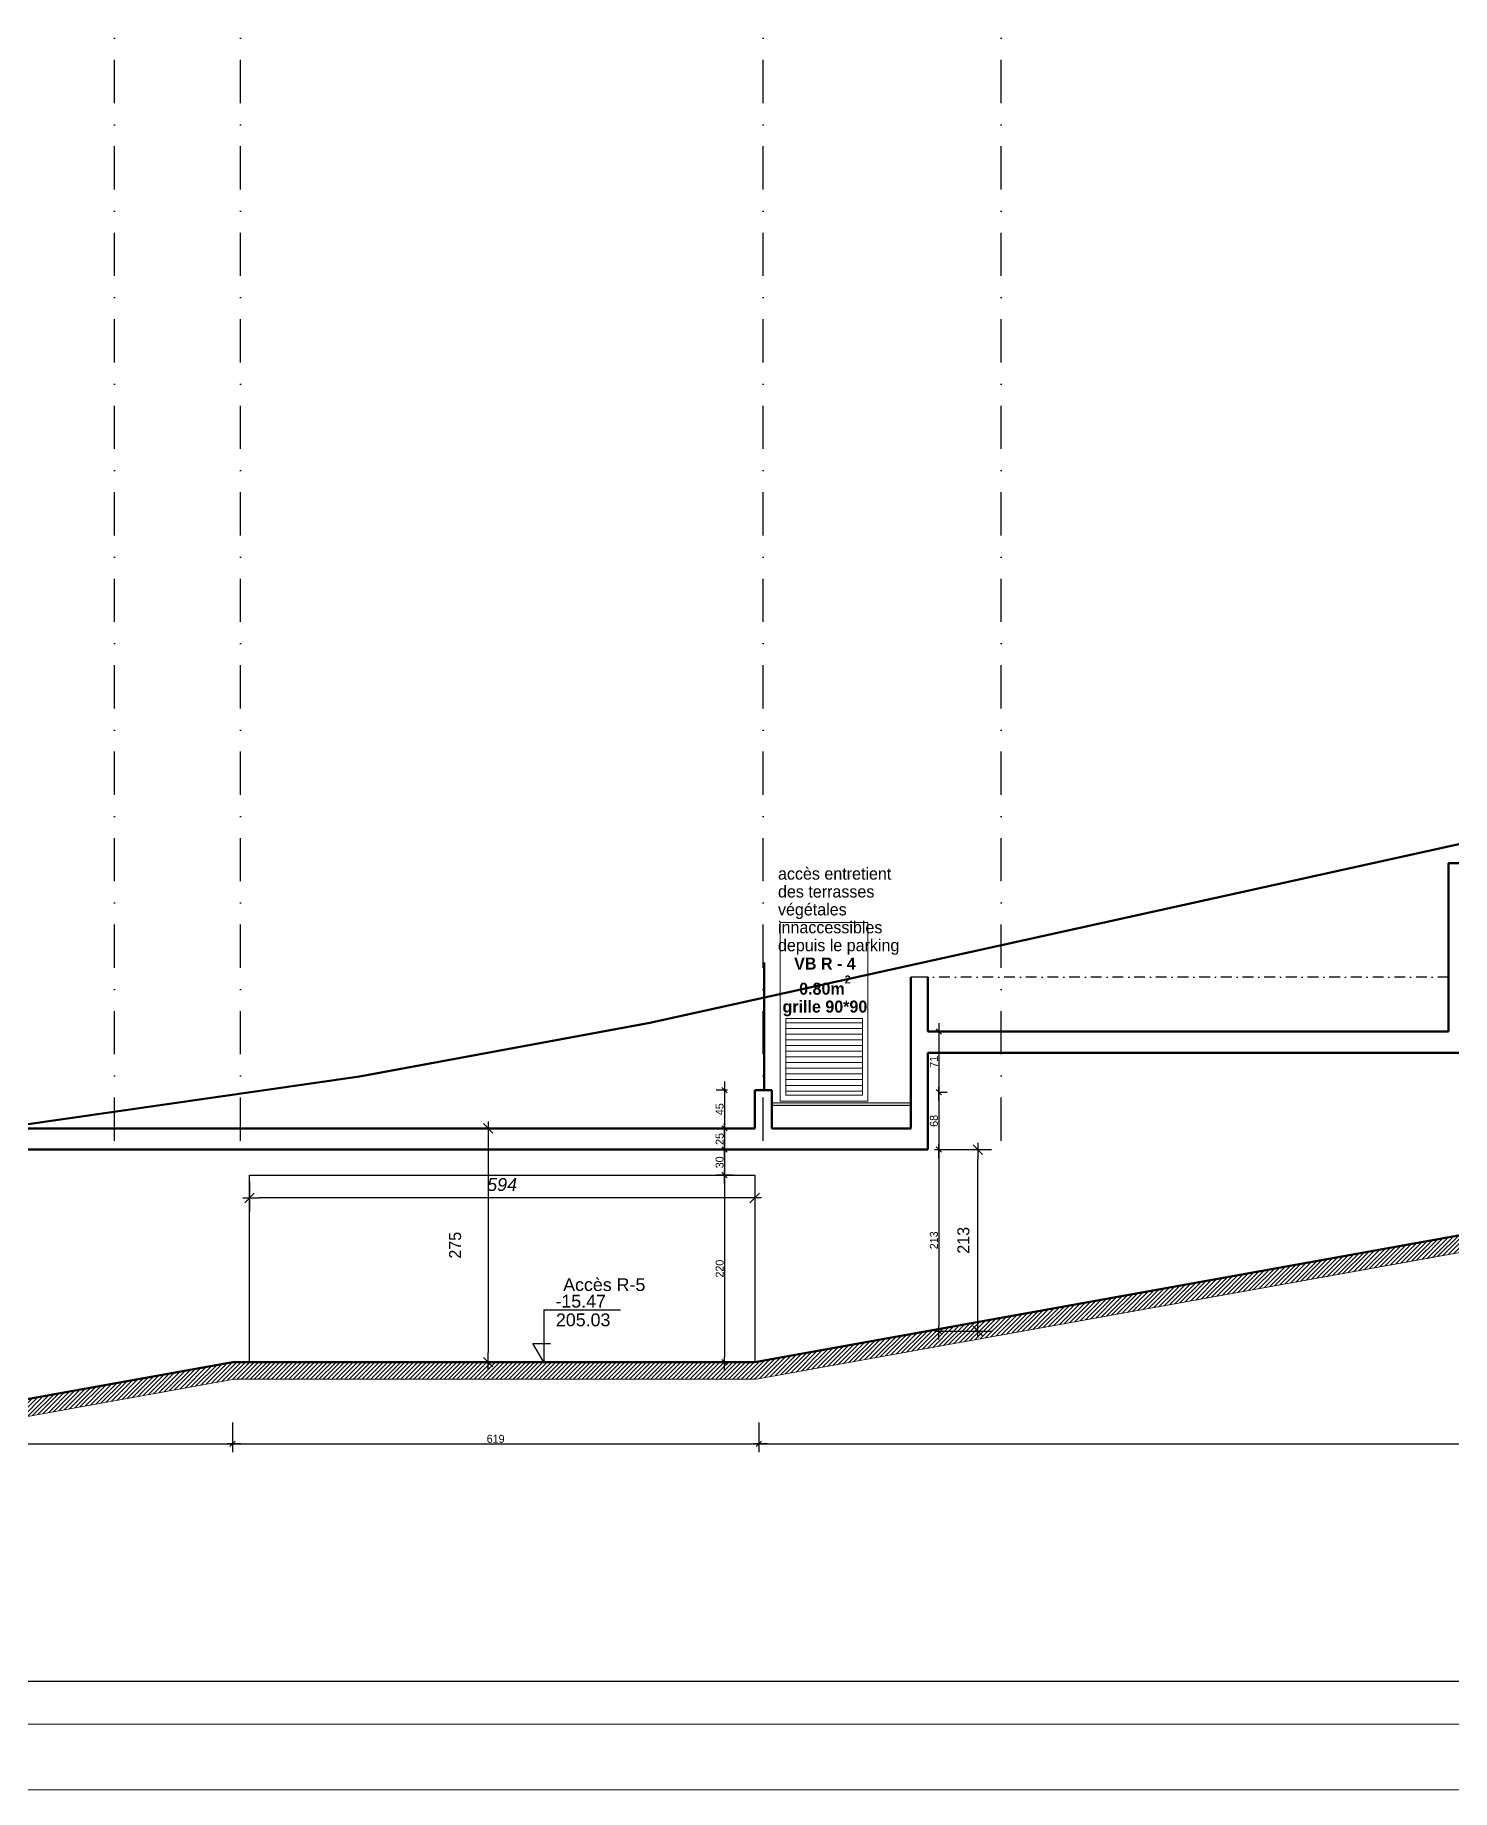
# Model space of a CAD drawing. Header units: millimetres. Extents: x -26249 to 60250, y -21218 to 23336.
# Drawn here: x 15513 to 17179, y 14138 to 16202 of the extents above; entities that cross this region are included whole.
import ezdxf

# ---------------------------------------------------------------- set-up
doc = ezdxf.new("R2010")
doc.units = ezdxf.units.MM
doc.linetypes.add('TIRETPTX2', pattern=[50.8, 25.4, -12.7, 0, -12.7])
doc.layers.add('01_linteaux', color=2, linetype='Continuous')
doc.layers.add('01_texte', color=230, linetype='Continuous')
for name, color, linetype, lineweight in [('01_murs_coup', 5, 'Continuous', 60), ('B GÈnÈral_Hatch', 7, 'Continuous', 5), ('B Général', 7, 'Continuous', 5), ('C ANNOTATIONS-cotation', 7, 'Continuous', 5), ('C ANNOTATIONS-texte', 7, 'Continuous', 5)]:
    doc.layers.add(name, color=color, linetype=linetype, lineweight=lineweight)
doc.styles.add('Arial', font='arial.ttf')
doc.styles.add('Arial (italic)', font='ariali.ttf')
doc.styles.add('Eurostile', font='')
doc.styles.add('Eurostile (bold)', font='')
doc.styles.add('MATTE_TXT', font='arial.ttf')
doc.styles.get('Eurostile').set_extended_font_data('Eurostile')
doc.styles.get('Eurostile (bold)').set_extended_font_data('Eurostile', bold=True)
doc.dimstyles.new('100é', dxfattribs={"dimtxt": 20.229601, "dimasz": 6.232178, "dimexe": 10, "dimexo": 25, "dimgap": 1, "dimtad": 1, "dimdec": 1, "dimtxsty": 'Arial', "dimblk": 'VW_SLASH', "dimblk1": 'VW_SLASH', "dimblk2": 'VW_SLASH', "dimcen": 0, "dimdle": 10, "dimazin": 0, "dimtfac": 1, "dimtdec": 1, "dimtix": 1, "dimtmove": 0, "dimatfit": 0, "dimldrblk": 'VW_FILLEDARROW', "dimfxl": 25, "dimfxlon": 1, "dimfrac": 2, "dimtolj": 1, "dimarcsym": 0})
doc.dimstyles.new('Arch', dxfattribs={"dimtxt": 20.229601, "dimasz": 11.224121, "dimexe": 15.875, "dimexo": 7.9375, "dimgap": 7.9375, "dimtad": 1, "dimdec": 1, "dimtxsty": 'Arial', "dimblk": 'VW_SLASH-1', "dimblk1": 'VW_SLASH-1', "dimblk2": 'VW_SLASH-1', "dimcen": 0, "dimdle": 7.9375, "dimazin": 0, "dimtfac": 1, "dimtdec": 1, "dimtix": 1, "dimtmove": 0, "dimatfit": 0, "dimldrblk": 'VW_FILLEDARROW-1', "dimfxl": 1, "dimfrac": 2, "dimtolj": 1, "dimarcsym": 0})
pattern_1 = [(225, (24805.913, 33920.496), (-2.4253472, 2.64583333), [])]

# ---------------------------------------------------------------- blocks, each defined once
blk = doc.blocks.new('VW_SLASH-1')
at = {"color": 0, "linetype": 'ByBlock', "lineweight": -2}
blk.add_line((0.71, 0), (-1, 0), dxfattribs=at)
at = {"color": 0, "linetype": 'Continuous', "lineweight": 20, "flags": 128}
blk.add_lwpolyline([(0.5, 0.5), (-0.5, -0.5)], dxfattribs=at)
blk = doc.blocks.new('*D209')
at = {"layer": 'C ANNOTATIONS-cotation', "color": 0, "linetype": 'Continuous', "lineweight": -2, "transparency": 16777216}
for p, q in [((15765.2, 14853.5), (15765.2, 14818.6)), ((16348.2, 14834.5), (15776.4, 14834.5))]:
    blk.add_line(p, q, dxfattribs=at)
at = {"layer": 'Defpoints', "color": 0, "linetype": 'Continuous', "transparency": 16777216}
for p in [(15765.2, 14861.4), (16359.4, 14861.4), (15765.2, 14834.5)]:
    blk.add_point(p, dxfattribs=at)
at = {"layer": 'C ANNOTATIONS-cotation', "color": 0, "linetype": 'Continuous', "lineweight": -2, "transparency": 16777216, "xscale": 11.22412109375, "yscale": 11.22412109375, "zscale": 11.22412109375, "rotation": 180}
blk.add_blockref('VW_SLASH-1', (15765.2, 14834.5), dxfattribs=at)
at = {"layer": 'C ANNOTATIONS-cotation', "color": 0, "linetype": 'Continuous', "lineweight": -2, "transparency": 16777216, "xscale": 11.22412109375, "yscale": 11.22412109375, "zscale": 11.22412109375}
blk.add_blockref('VW_SLASH-1', (16359.4, 14834.5), dxfattribs=at)
at = {"layer": 'C ANNOTATIONS-cotation', "color": 0, "linetype": 'Continuous', "lineweight": 5, "transparency": 16777216, "insert": (16062.3, 14850.2), "char_height": 15.15, "attachment_point": 5, "style": 'Arial (italic)'}
blk.add_mtext('\\A1;594', dxfattribs=at)
blk = doc.blocks.new('VW_FILLEDARROW-1')
at = {"linetype": 'Continuous', "lineweight": 0}
blk.add_hatch(color=0, dxfattribs=at).paths.add_polyline_path([(-1.41, 0.38), (0, 0), (-1.41, -0.38)])
at = {"color": 0, "linetype": 'Continuous', "lineweight": 5, "flags": 128}
blk.add_lwpolyline([(-1.41, 0.38), (0, 0), (-1.41, -0.38)], close=True, dxfattribs=at)
blk = doc.blocks.new('*D214')
at = {"layer": 'C ANNOTATIONS-cotation', "color": 0, "linetype": 'Continuous', "lineweight": -2, "transparency": 16777216}
for p, q in [((16094, 14916.4), (16030, 14916.4)), ((16045.9, 14905.2), (16045.9, 14652.6)), ((16094, 14641.4), (16030, 14641.4))]:
    blk.add_line(p, q, dxfattribs=at)
at = {"layer": 'Defpoints', "color": 0, "linetype": 'Continuous', "transparency": 16777216}
for p in [(16101.9, 14916.4), (16045.9, 14641.4), (16101.9, 14641.4)]:
    blk.add_point(p, dxfattribs=at)
at = {"layer": 'C ANNOTATIONS-cotation', "color": 0, "linetype": 'Continuous', "lineweight": -2, "transparency": 16777216, "xscale": 11.22412109375, "yscale": 11.22412109375, "zscale": 11.22412109375}
for p, rotation in [((16045.9, 14916.4), 90), ((16045.9, 14641.4), 270)]:
    blk.add_blockref('VW_SLASH-1', p, dxfattribs=dict(at, rotation=rotation))
at = {"layer": 'C ANNOTATIONS-cotation', "color": 0, "linetype": 'Continuous', "lineweight": 5, "transparency": 16777216, "insert": (16007.1, 14778.9), "char_height": 14.12, "attachment_point": 5, "rotation": 90, "style": 'Eurostile'}
blk.add_mtext('\\A1;275', dxfattribs=at)
blk = doc.blocks.new('*D215')
at = {"layer": 'C ANNOTATIONS-cotation', "color": 0, "linetype": 'Continuous', "lineweight": -2, "transparency": 16777216}
for p, q in [((16570.8, 14891.4), (16637.8, 14891.4)), ((16621.9, 14689.2), (16621.9, 14880.2)), ((16570.8, 14678), (16637.8, 14678))]:
    blk.add_line(p, q, dxfattribs=at)
at = {"layer": 'Defpoints', "color": 0, "linetype": 'Continuous', "transparency": 16777216}
for p in [(16562.9, 14891.4), (16621.9, 14891.4), (16562.9, 14678)]:
    blk.add_point(p, dxfattribs=at)
at = {"layer": 'C ANNOTATIONS-cotation', "color": 0, "linetype": 'Continuous', "lineweight": -2, "transparency": 16777216, "xscale": 11.22412109375, "yscale": 11.22412109375, "zscale": 11.22412109375}
for p, rotation in [((16621.9, 14891.4), 90), ((16621.9, 14678), 270)]:
    blk.add_blockref('VW_SLASH-1', p, dxfattribs=dict(at, rotation=rotation))
at = {"layer": 'C ANNOTATIONS-cotation', "color": 0, "linetype": 'Continuous', "lineweight": 5, "transparency": 16777216, "insert": (16604.9, 14784.7), "char_height": 14.12, "attachment_point": 5, "rotation": 90, "style": 'Eurostile'}
blk.add_mtext('\\A1;213', dxfattribs=at)
blk = doc.blocks.new('VW_SLASH')
at = {"color": 0, "linetype": 'ByBlock', "lineweight": -2}
blk.add_line((1.6, 0), (-1, 0), dxfattribs=at)
at = {"color": 0, "linetype": 'Continuous', "lineweight": 20, "flags": 128}
blk.add_lwpolyline([(0.5, 0.5), (-0.5, -0.5)], dxfattribs=at)
blk = doc.blocks.new('*D230')
at = {"layer": 'C ANNOTATIONS-cotation', "color": 0, "linetype": 'Continuous', "lineweight": -2, "transparency": 16777216}
for p, q in [((16364.2, 14570.5), (16364.2, 14535.5)), ((18065, 14570.5), (18065, 14535.5)), ((16370.4, 14545.5), (18058.8, 14545.5))]:
    blk.add_line(p, q, dxfattribs=at)
at = {"layer": 'Defpoints', "color": 0, "linetype": 'Continuous', "transparency": 16777216}
for p in [(18065, 14948.4), (16364.2, 14642.2), (18065, 14545.5)]:
    blk.add_point(p, dxfattribs=at)
at = {"layer": 'C ANNOTATIONS-cotation', "color": 0, "linetype": 'Continuous', "lineweight": -2, "transparency": 16777216, "xscale": 6.232177734375, "yscale": 6.232177734375, "zscale": 6.232177734375, "rotation": 180}
blk.add_blockref('VW_SLASH', (16364.2, 14545.5), dxfattribs=at)
at = {"layer": 'C ANNOTATIONS-cotation', "color": 0, "linetype": 'Continuous', "lineweight": -2, "transparency": 16777216, "xscale": 6.232177734375, "yscale": 6.232177734375, "zscale": 6.232177734375}
blk.add_blockref('VW_SLASH', (18065, 14545.5), dxfattribs=at)
at = {"layer": 'C ANNOTATIONS-cotation', "color": 0, "linetype": 'Continuous', "lineweight": 5, "transparency": 16777216, "insert": (17214.6, 14551.2), "char_height": 9.41, "attachment_point": 5, "style": 'Eurostile'}
blk.add_mtext('\\A1;1701', dxfattribs=at)
blk = doc.blocks.new('VW_FILLEDARROW')
at = {"linetype": 'Continuous', "lineweight": 0}
blk.add_hatch(color=0, dxfattribs=at).paths.add_polyline_path([(-1.6, 0.43), (0, 0), (-1.6, -0.43)])
at = {"color": 0, "linetype": 'Continuous', "lineweight": 5, "flags": 128}
blk.add_lwpolyline([(-1.6, 0.43), (0, 0), (-1.6, -0.43)], close=True, dxfattribs=at)
blk = doc.blocks.new('*D231')
at = {"layer": 'C ANNOTATIONS-cotation', "color": 0, "linetype": 'Continuous', "lineweight": -2, "transparency": 16777216}
for p, q in [((15745.2, 14570.5), (15745.2, 14535.5)), ((16364.2, 14570.5), (16364.2, 14535.5)), ((15751.4, 14545.5), (16357.9, 14545.5))]:
    blk.add_line(p, q, dxfattribs=at)
at = {"layer": 'Defpoints', "color": 0, "linetype": 'Continuous', "transparency": 16777216}
for p in [(15745.2, 14641.4), (16364.2, 14642.2), (16364.2, 14545.5)]:
    blk.add_point(p, dxfattribs=at)
at = {"layer": 'C ANNOTATIONS-cotation', "color": 0, "linetype": 'Continuous', "lineweight": -2, "transparency": 16777216, "xscale": 6.232177734375, "yscale": 6.232177734375, "zscale": 6.232177734375, "rotation": 180}
blk.add_blockref('VW_SLASH', (15745.2, 14545.5), dxfattribs=at)
at = {"layer": 'C ANNOTATIONS-cotation', "color": 0, "linetype": 'Continuous', "lineweight": -2, "transparency": 16777216, "xscale": 6.232177734375, "yscale": 6.232177734375, "zscale": 6.232177734375}
blk.add_blockref('VW_SLASH', (16364.2, 14545.5), dxfattribs=at)
at = {"layer": 'C ANNOTATIONS-cotation', "color": 0, "linetype": 'Continuous', "lineweight": 5, "transparency": 16777216, "insert": (16054.7, 14551.2), "char_height": 9.41, "attachment_point": 5, "style": 'Eurostile'}
blk.add_mtext('\\A1;619', dxfattribs=at)
blk = doc.blocks.new('*D232')
at = {"layer": 'C ANNOTATIONS-cotation', "color": 0, "linetype": 'Continuous', "lineweight": -2, "transparency": 16777216}
for p, q in [((15745.2, 14570.5), (15745.2, 14535.5)), ((14078.9, 14520.5), (14078.9, 14555.5)), ((14085.1, 14545.5), (15739, 14545.5))]:
    blk.add_line(p, q, dxfattribs=at)
at = {"layer": 'Defpoints', "color": 0, "linetype": 'Continuous', "transparency": 16777216}
for p in [(15745.2, 14641.4), (15745.2, 14545.5), (14078.9, 14341.4)]:
    blk.add_point(p, dxfattribs=at)
at = {"layer": 'C ANNOTATIONS-cotation', "color": 0, "linetype": 'Continuous', "lineweight": -2, "transparency": 16777216, "xscale": 6.232177734375, "yscale": 6.232177734375, "zscale": 6.232177734375, "rotation": 180}
blk.add_blockref('VW_SLASH', (14078.9, 14545.5), dxfattribs=at)
at = {"layer": 'C ANNOTATIONS-cotation', "color": 0, "linetype": 'Continuous', "lineweight": -2, "transparency": 16777216, "xscale": 6.232177734375, "yscale": 6.232177734375, "zscale": 6.232177734375}
blk.add_blockref('VW_SLASH', (15745.2, 14545.5), dxfattribs=at)
at = {"layer": 'C ANNOTATIONS-cotation', "color": 0, "linetype": 'Continuous', "lineweight": 5, "transparency": 16777216, "insert": (14912.1, 14551.2), "char_height": 9.41, "attachment_point": 5, "style": 'Eurostile'}
blk.add_mtext('\\A1;1666', dxfattribs=at)
blk = doc.blocks.new('*D236')
at = {"layer": 'C ANNOTATIONS-cotation', "color": 0, "linetype": 'Continuous', "lineweight": -2, "transparency": 16777216}
for p, q in [((16334.4, 14861.4), (16313.9, 14861.4)), ((16323.9, 14855.2), (16323.9, 14647.6)), ((16334.4, 14641.4), (16313.9, 14641.4))]:
    blk.add_line(p, q, dxfattribs=at)
at = {"layer": 'Defpoints', "color": 0, "linetype": 'Continuous', "transparency": 16777216}
for p in [(16359.4, 14861.4), (16323.9, 14641.4), (16359.4, 14641.4)]:
    blk.add_point(p, dxfattribs=at)
at = {"layer": 'C ANNOTATIONS-cotation', "color": 0, "linetype": 'Continuous', "lineweight": -2, "transparency": 16777216, "xscale": 6.232177734375, "yscale": 6.232177734375, "zscale": 6.232177734375}
for p, rotation in [((16323.9, 14861.4), 90), ((16323.9, 14641.4), 270)]:
    blk.add_blockref('VW_SLASH', p, dxfattribs=dict(at, rotation=rotation))
at = {"layer": 'C ANNOTATIONS-cotation', "color": 0, "linetype": 'Continuous', "lineweight": 5, "transparency": 16777216, "insert": (16318.2, 14751.4), "char_height": 9.41, "attachment_point": 5, "rotation": 90, "style": 'Eurostile'}
blk.add_mtext('\\A1;220', dxfattribs=at)
blk = doc.blocks.new('*D237')
at = {"layer": 'C ANNOTATIONS-cotation', "color": 0, "linetype": 'Continuous', "lineweight": -2, "transparency": 16777216}
for p, q in [((16323.9, 14891.4), (16313.9, 14891.4)), ((16323.9, 14885.2), (16323.9, 14867.6)), ((16334.4, 14861.4), (16313.9, 14861.4))]:
    blk.add_line(p, q, dxfattribs=at)
at = {"layer": 'Defpoints', "color": 0, "linetype": 'Continuous', "transparency": 16777216}
for p in [(16341.2, 14891.4), (16323.9, 14861.4), (16359.4, 14861.4)]:
    blk.add_point(p, dxfattribs=at)
at = {"layer": 'C ANNOTATIONS-cotation', "color": 0, "linetype": 'Continuous', "lineweight": -2, "transparency": 16777216, "xscale": 6.232177734375, "yscale": 6.232177734375, "zscale": 6.232177734375}
for p, rotation in [((16323.9, 14891.4), 90), ((16323.9, 14861.4), 270)]:
    blk.add_blockref('VW_SLASH', p, dxfattribs=dict(at, rotation=rotation))
at = {"layer": 'C ANNOTATIONS-cotation', "color": 0, "linetype": 'Continuous', "lineweight": 5, "transparency": 16777216, "insert": (16318.2, 14876.4), "char_height": 9.41, "attachment_point": 5, "rotation": 90, "style": 'Eurostile'}
blk.add_mtext('\\A1;30', dxfattribs=at)
blk = doc.blocks.new('*D238')
at = {"layer": 'C ANNOTATIONS-cotation', "color": 0, "linetype": 'Continuous', "lineweight": -2, "transparency": 16777216}
for p, q in [((16323.9, 14916.4), (16313.9, 14916.4)), ((16323.9, 14910.2), (16323.9, 14897.6)), ((16323.9, 14891.4), (16313.9, 14891.4))]:
    blk.add_line(p, q, dxfattribs=at)
at = {"layer": 'Defpoints', "color": 0, "linetype": 'Continuous', "transparency": 16777216}
for p in [(16341.2, 14916.4), (16323.9, 14891.4), (16341.2, 14891.4)]:
    blk.add_point(p, dxfattribs=at)
at = {"layer": 'C ANNOTATIONS-cotation', "color": 0, "linetype": 'Continuous', "lineweight": -2, "transparency": 16777216, "xscale": 6.232177734375, "yscale": 6.232177734375, "zscale": 6.232177734375}
for p, rotation in [((16323.9, 14916.4), 90), ((16323.9, 14891.4), 270)]:
    blk.add_blockref('VW_SLASH', p, dxfattribs=dict(at, rotation=rotation))
at = {"layer": 'C ANNOTATIONS-cotation', "color": 0, "linetype": 'Continuous', "lineweight": 5, "transparency": 16777216, "insert": (16318.2, 14903.9), "char_height": 9.41, "attachment_point": 5, "rotation": 90, "style": 'Eurostile'}
blk.add_mtext('\\A1;25', dxfattribs=at)
blk = doc.blocks.new('*D239')
at = {"layer": 'C ANNOTATIONS-cotation', "color": 0, "linetype": 'Continuous', "lineweight": -2, "transparency": 16777216}
for p, q in [((16327.4, 14961.4), (16313.9, 14961.4)), ((16323.9, 14955.2), (16323.9, 14922.6)), ((16323.9, 14916.4), (16313.9, 14916.4))]:
    blk.add_line(p, q, dxfattribs=at)
at = {"layer": 'Defpoints', "color": 0, "linetype": 'Continuous', "transparency": 16777216}
for p in [(16352.4, 14961.4), (16323.9, 14916.4), (16341.2, 14916.4)]:
    blk.add_point(p, dxfattribs=at)
at = {"layer": 'C ANNOTATIONS-cotation', "color": 0, "linetype": 'Continuous', "lineweight": -2, "transparency": 16777216, "xscale": 6.232177734375, "yscale": 6.232177734375, "zscale": 6.232177734375}
for p, rotation in [((16323.9, 14961.4), 90), ((16323.9, 14916.4), 270)]:
    blk.add_blockref('VW_SLASH', p, dxfattribs=dict(at, rotation=rotation))
at = {"layer": 'C ANNOTATIONS-cotation', "color": 0, "linetype": 'Continuous', "lineweight": 5, "transparency": 16777216, "insert": (16318.2, 14938.9), "char_height": 9.41, "attachment_point": 5, "rotation": 90, "style": 'Eurostile'}
blk.add_mtext('\\A1;45', dxfattribs=at)
blk = doc.blocks.new('*D244')
at = {"layer": 'C ANNOTATIONS-cotation', "color": 0, "linetype": 'Continuous', "lineweight": -2, "transparency": 16777216}
for p, q in [((16575.9, 14891.4), (16585.9, 14891.4)), ((16575.9, 14885.2), (16575.9, 14684.2)), ((16575.9, 14678), (16585.9, 14678))]:
    blk.add_line(p, q, dxfattribs=at)
at = {"layer": 'Defpoints', "color": 0, "linetype": 'Continuous', "transparency": 16777216}
for p in [(16562.9, 14891.4), (16562.9, 14678), (16575.9, 14678)]:
    blk.add_point(p, dxfattribs=at)
at = {"layer": 'C ANNOTATIONS-cotation', "color": 0, "linetype": 'Continuous', "lineweight": -2, "transparency": 16777216, "xscale": 6.232177734375, "yscale": 6.232177734375, "zscale": 6.232177734375}
for p, rotation in [((16575.9, 14891.4), 90), ((16575.9, 14678), 270)]:
    blk.add_blockref('VW_SLASH', p, dxfattribs=dict(at, rotation=rotation))
at = {"layer": 'C ANNOTATIONS-cotation', "color": 0, "linetype": 'Continuous', "lineweight": 5, "transparency": 16777216, "insert": (16570.2, 14784.7), "char_height": 9.41, "attachment_point": 5, "rotation": 90, "style": 'Eurostile'}
blk.add_mtext('\\A1;213', dxfattribs=at)
blk = doc.blocks.new('*D245')
at = {"layer": 'C ANNOTATIONS-cotation', "color": 0, "linetype": 'Continuous', "lineweight": -2, "transparency": 16777216}
for p, q in [((16575.9, 14959), (16585.9, 14959)), ((16575.9, 14952.7), (16575.9, 14897.6)), ((16575.9, 14891.4), (16585.9, 14891.4))]:
    blk.add_line(p, q, dxfattribs=at)
at = {"layer": 'Defpoints', "color": 0, "linetype": 'Continuous', "transparency": 16777216}
for p in [(16562.9, 14959), (16562.9, 14891.4), (16575.9, 14891.4)]:
    blk.add_point(p, dxfattribs=at)
at = {"layer": 'C ANNOTATIONS-cotation', "color": 0, "linetype": 'Continuous', "lineweight": -2, "transparency": 16777216, "xscale": 6.232177734375, "yscale": 6.232177734375, "zscale": 6.232177734375}
for p, rotation in [((16575.9, 14959), 90), ((16575.9, 14891.4), 270)]:
    blk.add_blockref('VW_SLASH', p, dxfattribs=dict(at, rotation=rotation))
at = {"layer": 'C ANNOTATIONS-cotation', "color": 0, "linetype": 'Continuous', "lineweight": 5, "transparency": 16777216, "insert": (16570.2, 14925.2), "char_height": 9.41, "attachment_point": 5, "rotation": 90, "style": 'Eurostile'}
blk.add_mtext('\\A1;68', dxfattribs=at)
blk = doc.blocks.new('*D246')
at = {"layer": 'C ANNOTATIONS-cotation', "color": 0, "linetype": 'Continuous', "lineweight": -2, "transparency": 16777216}
for p, q in [((16575.9, 15030.2), (16585.9, 15030.2)), ((16575.9, 15024), (16575.9, 14965.2)), ((16575.9, 14959), (16585.9, 14959))]:
    blk.add_line(p, q, dxfattribs=at)
at = {"layer": 'Defpoints', "color": 0, "linetype": 'Continuous', "transparency": 16777216}
for p in [(16562.9, 15030.2), (16562.9, 14959), (16575.9, 14959)]:
    blk.add_point(p, dxfattribs=at)
at = {"layer": 'C ANNOTATIONS-cotation', "color": 0, "linetype": 'Continuous', "lineweight": -2, "transparency": 16777216, "xscale": 6.232177734375, "yscale": 6.232177734375, "zscale": 6.232177734375}
for p, rotation in [((16575.9, 15030.2), 90), ((16575.9, 14959), 270)]:
    blk.add_blockref('VW_SLASH', p, dxfattribs=dict(at, rotation=rotation))
at = {"layer": 'C ANNOTATIONS-cotation', "color": 0, "linetype": 'Continuous', "lineweight": 5, "transparency": 16777216, "insert": (16570.2, 14994.6), "char_height": 9.41, "attachment_point": 5, "rotation": 90, "style": 'Eurostile'}
blk.add_mtext('\\A1;71', dxfattribs=at)

msp = doc.modelspace()

# ---------------------------------------------------------------- hatches: boundary and pattern name
at = {"layer": 'B GÈnÈral_Hatch', "linetype": 'Continuous', "lineweight": 5, "true_color": 0x444444}
h = msp.add_hatch(dxfattribs=at)
h.set_pattern_fill('H_BARDAGE V 150', color=250, scale=0.393701, angle=450, style=0, pattern_type=2)
h.set_pattern_definition([(180, (989.787, 7357.105), (2e-15, 6.6929134), [])])
h.paths.add_polyline_path([(16486.029, 14955.389), (16396.029, 14955.389), (16396.029, 15045.389), (16486.029, 15045.389)])
at = {"layer": 'B GÈnÈral_Hatch', "linetype": 'Continuous', "lineweight": 5}
h = msp.add_hatch(dxfattribs=at)
h.set_pattern_fill('50_BETON', angle=180, style=0, pattern_type=2)
h.set_pattern_definition(pattern_1)
h.paths.add_polyline_path([(18066.769, 14928.389), (18064.984, 14948.389), (16359.428, 14641.389), (16361.214, 14621.389)])
at = {"layer": 'B GÈnÈral_Hatch', "linetype": 'Continuous', "lineweight": 0, "true_color": 0xcc9966}
msp.add_hatch(color=33, dxfattribs=at).paths.add_polyline_path([(16542.901, 14943.388), (16379.428, 14943.388), (16379.428, 14946.388), (16542.901, 14946.388)])
at = {"layer": 'B GÈnÈral_Hatch', "linetype": 'Continuous', "lineweight": 5}
h = msp.add_hatch(dxfattribs=at)
h.set_pattern_fill('50_BETON', angle=180, style=0, pattern_type=2)
h.set_pattern_definition(pattern_1)
h.paths.add_polyline_path([(15747.352, 14621.389), (15745.567, 14641.389), (14078.9, 14341.389), (14080.686, 14321.389)])
h = msp.add_hatch(dxfattribs=at)
h.set_pattern_fill('50_BETON', angle=180, style=0, pattern_type=2)
h.set_pattern_definition(pattern_1)
h.paths.add_polyline_path([(16361.214, 14621.389), (16359.428, 14641.389), (15745.567, 14641.389), (15747.352, 14621.389)])

# ---------------------------------------------------------------- linework, layer by layer
at = {"layer": '01_linteaux', "linetype": 'TIRETPTX2', "ltscale": 2}
for p, q in [((15606.429, 14901.816), (15606.429, 17436.816)), ((15754.429, 14901.816), (15754.429, 17436.816)), ((16369.429, 14901.816), (16369.429, 17436.816)), ((16649.429, 14901.816), (16649.429, 17436.816))]:
    msp.add_line(p, q, dxfattribs=at)
at = {"layer": '01_linteaux'}
for p, q in [((16562.901, 15094.214), (16542.901, 15094.214)), ((15765.219, 14641.389), (15765.219, 14861.389)), ((15765.219, 14861.389), (16359.428, 14861.389)), ((16359.428, 14861.389), (16359.428, 14641.389))]:
    msp.add_line(p, q, dxfattribs=at)
at = {"layer": '01_linteaux', "linetype": 'TIRETPTX2', "ltscale": 0.5}
msp.add_line((17175.429, 15094.214), (16562.901, 15094.214), dxfattribs=at)
at = {"layer": '01_murs_coup'}
for p, q in [((17175.429, 15228.388), (17175.429, 15030.244)), ((17175.429, 15228.388), (17195.429, 15228.388)), ((16542.901, 14916.389), (16542.901, 15094.214)), ((16542.901, 14916.389), (16542.901, 15094.214)), ((16562.901, 15030.244), (16562.901, 15094.214)), ((16562.901, 15030.244), (17175.429, 15030.244)), ((16562.901, 14891.389), (16562.901, 15005.244)), ((16562.901, 15005.244), (17195.429, 15005.244)), ((16359.428, 14961.389), (16359.428, 14916.389)), ((16359.428, 14961.389), (16379.428, 14961.389)), ((18064.984, 14948.389), (16359.428, 14641.389)), ((16379.428, 14961.389), (16379.428, 14916.389)), ((16379.428, 14961.389), (16379.428, 14916.389)), ((15011.429, 14916.389), (16359.428, 14916.389)), ((16379.428, 14916.389), (16542.901, 14916.389)), ((15011.429, 14891.389), (16562.901, 14891.389)), ((15745.567, 14641.389), (14078.9, 14341.389)), ((16359.428, 14641.389), (15745.567, 14641.389))]:
    msp.add_line(p, q, dxfattribs=at)
at = {"layer": '01_murs_coup', "linetype": 'Continuous', "lineweight": 5}
msp.add_line((22766.521, 14215.706), (11316.521, 14215.706), dxfattribs=at)
at = {"layer": '01_murs_coup', "flags": 128}
msp.add_lwpolyline([(20740.869, 16016.389), (19900.913, 15825.389), (18126.057, 15457.389), (17526.717, 15325.389), (16235.913, 15040.389), (15894.487, 14977.389), (14059.913, 14713.389), (13373.563, 14606.389), (12485.913, 14472.389), (11934.285, 14366.177)], dxfattribs=at)
at = {"layer": '01_texte'}
for p, q in [((16111.233, 14703.027), (16111.225, 14641.389)), ((16111.233, 14703.027), (16201.384, 14703.027)), ((16111.225, 14641.389), (16098.408, 14663.445)), ((16098.408, 14663.445), (16119.154, 14663.445)), ((22766.521, 14265.706), (11366.521, 14265.706))]:
    msp.add_line(p, q, dxfattribs=at)
at = {"layer": 'B Général', "color": 7, "linetype": 'Continuous', "lineweight": 70}
msp.add_line((16370.428, 14961.389), (16370.428, 15111.389), dxfattribs=at)
at = {"layer": 'B Général', "color": 7, "linetype": 'Continuous', "lineweight": 18}
for p, q in [((16562.901, 15030.244), (16562.901, 15094.214)), ((16562.901, 14891.389), (16562.901, 15005.244)), ((16359.428, 14641.389), (18064.984, 14948.389)), ((16361.214, 14621.389), (18066.769, 14928.389)), ((14078.9, 14341.389), (15745.567, 14641.389)), ((15745.567, 14641.389), (16359.428, 14641.389)), ((14080.686, 14321.389), (15747.352, 14621.389)), ((15747.352, 14621.389), (16361.214, 14621.389))]:
    msp.add_line(p, q, dxfattribs=at)
at = {"layer": 'B Général', "color": 7, "linetype": 'Continuous', "lineweight": 5}
for p, q in [((16359.428, 14641.389), (18064.984, 14948.389)), ((16361.214, 14621.389), (18066.769, 14928.389)), ((14078.9, 14341.389), (15745.567, 14641.389)), ((15745.567, 14641.389), (16359.428, 14641.389)), ((14080.686, 14321.389), (15747.352, 14621.389)), ((15747.352, 14621.389), (16361.214, 14621.389))]:
    msp.add_line(p, q, dxfattribs=at)
at = {"layer": 'B Général', "color": 7, "linetype": 'Continuous', "lineweight": 5, "flags": 128}
for points in [[(15745.219, 14641.388), (14078.9, 14341.389), (12861.468, 14341.388), (12861.468, 14138.389), (22301.538, 14138.389), (22301.538, 16168.714), (22202.769, 16166.705), (22202.769, 16151.705), (21862.891, 16160.172), (21848.171, 16159.886), (21560.569, 16147.472), (21383.106, 16150.829), (21159.359, 16146.472), (21159.359, 16147.472), (21073.777, 16134.389), (20958.741, 16100.115), (20958.741, 15228.389), (20248.477, 15228.389), (18580.025, 14928.388), (18066.769, 14928.389), (16361.214, 14621.389)], [(16378.4, 14644.804), (16359.428, 14641.389), (15745.217, 14641.389)]]:
    msp.add_lwpolyline(points, dxfattribs=at)
for points in [[(16492.629, 14948.389), (16389.429, 14948.389), (16389.429, 15158.389), (16492.629, 15158.389)], [(16486.029, 14955.389), (16396.029, 14955.389), (16396.029, 15045.389), (16486.029, 15045.389)], [(16542.901, 14943.388), (16379.428, 14943.388), (16379.428, 14946.388), (16542.901, 14946.388)]]:
    msp.add_lwpolyline(points, close=True, dxfattribs=at)
at = {"layer": 'C ANNOTATIONS-cotation', "color": 7, "linetype": 'Continuous', "lineweight": 5, "flags": 128}
msp.add_lwpolyline([(16359.428, 14641.389), (15765.219, 14641.389), (15765.219, 14861.389), (16359.428, 14861.389)], close=True, dxfattribs=at)

# ---------------------------------------------------------------- texts
at = {"layer": '01_texte', "style": 'MATTE_TXT'}
for s, p in [('Accès R-5', (16134.136, 14725.103)), ('-15.47', (16125.035, 14705.661)), ('205.03', (16125.595, 14683.675))]:
    msp.add_text(s, height=15, dxfattribs=at).set_placement(p)
at = {"layer": 'C ANNOTATIONS-texte', "insert": (16386.806, 15223), "char_height": 14.118, "width": 141.67857, "attachment_point": 1, "line_spacing_factor": 0.894142, "style": 'Eurostile'}
msp.add_mtext('accès entretient\\Pdes terrasses végétales innaccessibles \\Pdepuis le parking', dxfattribs=at)
at = {"layer": 'C ANNOTATIONS-texte', "color": 1, "true_color": 0xff0000, "insert": (16441.981, 15117.193), "char_height": 14.118, "attachment_point": 2, "line_spacing_factor": 0.894142, "style": 'Eurostile (bold)'}
msp.add_mtext('VB R - 4\\P0.80m{\\H0.6667x;\\S2^ ;}\\Pgrille 90*90', dxfattribs=at)

# ---------------------------------------------------------------- dimensions: what is measured, and where the dimension line sits
at = {"layer": 'C ANNOTATIONS-cotation', "color": 7, "linetype": 'Continuous', "lineweight": 5}
for p1, p2, distance, dimstyle, override, picture, middle in [((16562.901, 15030.244), (16562.901, 14958.973), 13.012, '100é', {"dimtxt": 9.412001, "dimdec": 0, "dimpost": '<>', "dimtxsty": 'Eurostile', "dimtmove": 2}, '*D246', (16570.207, 14994.608)), ((16562.901, 14958.973), (16562.901, 14891.389), 13.012, '100é', {"dimtxt": 9.412001, "dimdec": 0, "dimpost": '<>', "dimtxsty": 'Eurostile', "dimtmove": 2}, '*D245', (16570.207, 14925.181)), ((16341.234, 14916.389), (16341.234, 14891.389), -17.321, '100é', {"dimtxt": 9.412001, "dimdec": 0, "dimpost": '<>', "dimtxsty": 'Eurostile', "dimse1": 0, "dimse2": 0, "dimtmove": 2}, '*D238', (16318.207, 14903.889)), ((16562.901, 14891.389), (16562.901, 14678.014), 13.012, '100é', {"dimtxt": 9.412001, "dimdec": 0, "dimpost": '<>', "dimtxsty": 'Eurostile', "dimtmove": 2}, '*D244', (16570.207, 14784.701)), ((16359.428, 14861.389), (15765.219, 14861.389), 26.893, 'Arch', {"dimtxt": 15.15153, "dimdec": 0, "dimpost": '<>', "dimtxsty": 'Arial (italic)', "dimse1": 1, "dimtmove": 2}, '*D209', (16062.324, 14850.17)), ((16359.428, 14861.389), (16359.428, 14641.389), -35.515, '100é', {"dimtxt": 9.412001, "dimdec": 0, "dimpost": '<>', "dimtxsty": 'Eurostile', "dimse1": 0, "dimse2": 0, "dimtmove": 2}, '*D236', (16318.207, 14751.389))]:
    dim = msp.add_aligned_dim(p1=p1, p2=p2, distance=distance, dimstyle=dimstyle, override=override, dxfattribs=at)
    dim.commit()
    dim.dimension.update_dxf_attribs({"geometry": picture, "text_midpoint": middle})
for base, p1, p2, angle, override, picture, middle in [((16323.913, 14916.389), (16352.413, 14961.389), (16341.234, 14916.389), 90, {"dimtxt": 9.412001, "dimdec": 0, "dimpost": '<>', "dimtxsty": 'Eurostile', "dimse2": 0, "dimtmove": 2}, '*D239', (16318.207, 14938.889)), ((18064.984, 14545.496), (16364.171, 14642.242), (18064.984, 14948.389), 180, {"dimtxt": 9.412001, "dimdec": 0, "dimpost": '<>', "dimtxsty": 'Eurostile', "dimse2": 0, "dimtmove": 2}, '*D230', (17214.577, 14551.202)), ((16323.913, 14861.389), (16341.234, 14891.389), (16359.428, 14861.389), 90, {"dimtxt": 9.412001, "dimdec": 0, "dimpost": '<>', "dimtxsty": 'Eurostile', "dimse1": 0, "dimse2": 0, "dimtmove": 2}, '*D237', (16318.207, 14876.389)), ((15745.217, 14545.496), (14078.9, 14341.389), (15745.217, 14641.389), 180, {"dimtxt": 9.412001, "dimdec": 0, "dimpost": '<>', "dimtxsty": 'Eurostile', "dimtmove": 2}, '*D232', (14912.059, 14551.202)), ((16364.171, 14545.496), (15745.217, 14641.389), (16364.171, 14642.242), 180, {"dimtxt": 9.412001, "dimdec": 0, "dimpost": '<>', "dimtxsty": 'Eurostile', "dimtmove": 2}, '*D231', (16054.694, 14551.202))]:
    dim = msp.add_linear_dim(base=base, p1=p1, p2=p2, angle=angle, dimstyle='100é', override=override, dxfattribs=at)
    dim.commit()
    dim.dimension.update_dxf_attribs({"geometry": picture, "text_midpoint": middle})
at = {"layer": 'C ANNOTATIONS-cotation', "color": 1, "linetype": 'Continuous', "lineweight": 5, "true_color": 0xff0000}
for base, p1, p2, override, picture, middle in [((16045.913, 14641.388), (16101.913, 14916.389), (16101.913, 14641.388), {"dimtxt": 14.118001, "dimgap": 31.75, "dimdec": 0, "dimpost": '<>', "dimtxsty": 'Eurostile', "dimtmove": 2}, '*D214', (16007.104, 14778.888)), ((16621.913, 14891.389), (16562.901, 14678.014), (16562.901, 14891.389), {"dimtxt": 14.118001, "dimgap": 10, "dimdec": 0, "dimpost": '<>', "dimtxsty": 'Eurostile', "dimtmove": 2}, '*D215', (16604.854, 14784.701))]:
    dim = msp.add_linear_dim(base=base, p1=p1, p2=p2, angle=90, dimstyle='Arch', override=override, dxfattribs=at)
    dim.commit()
    dim.dimension.update_dxf_attribs({"geometry": picture, "text_midpoint": middle})

doc.saveas('drawing.dxf')
